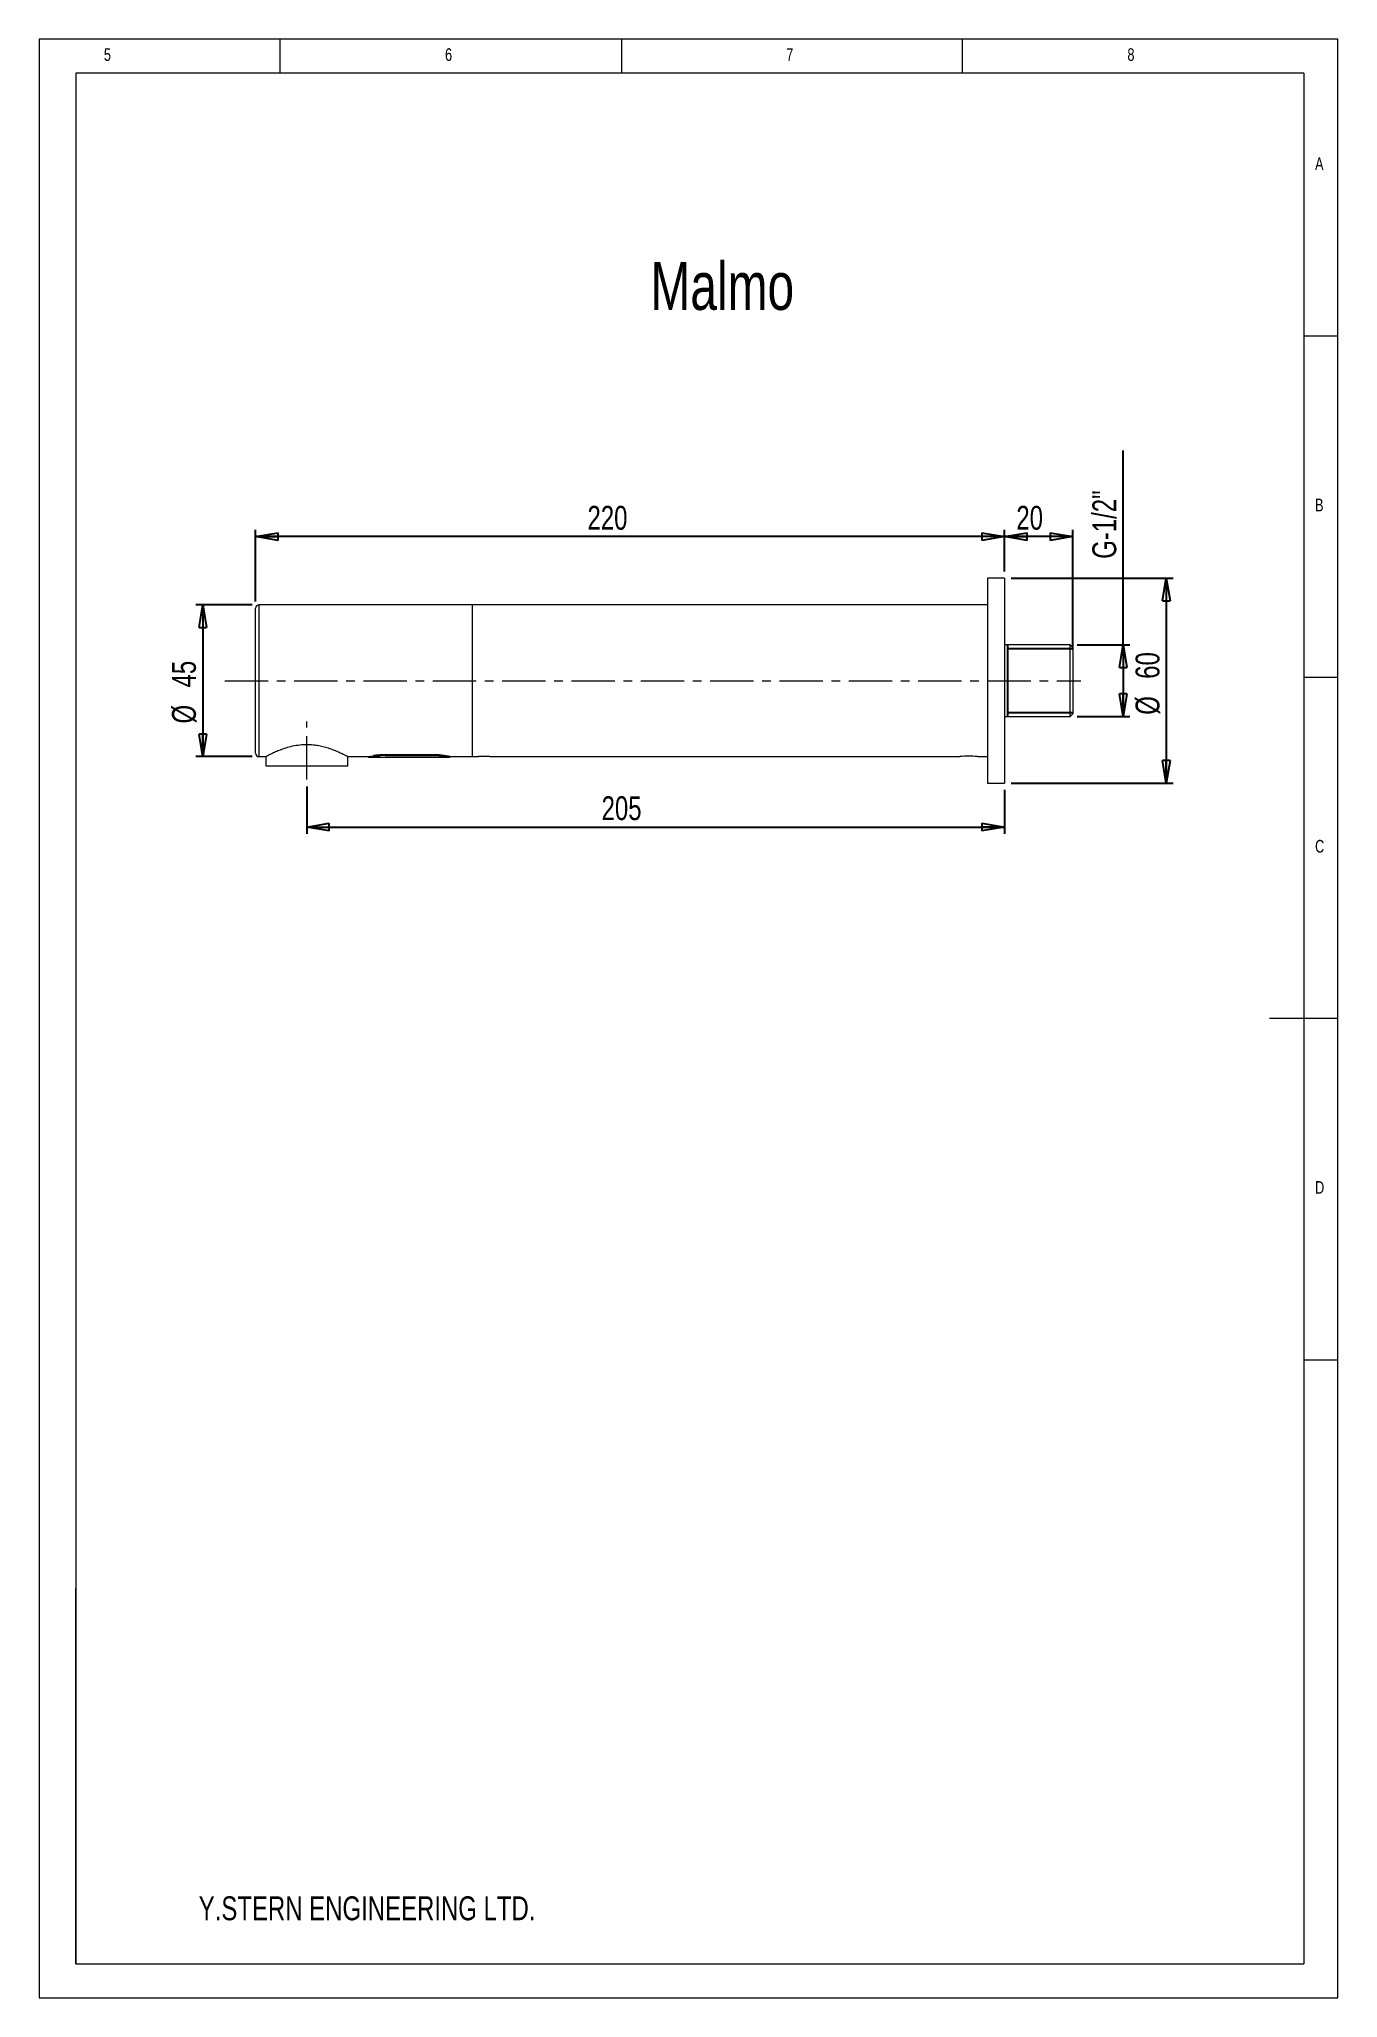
# Model space of a CAD drawing. Header units: millimetres. Extents: x 10 to 200, y 2 to 289.
import ezdxf

# ---------------------------------------------------------------- set-up
doc = ezdxf.new("R2010")
doc.units = ezdxf.units.MM
doc.linetypes.add('CENTERX2', pattern=[20.32, 12.7, -2.54, 2.54, -2.54])
doc.layers.add('LEVEL0', color=179, linetype='Continuous')
doc.styles.add('SLDTEXTSTYLE0', font='TXT', dxfattribs={"width": 0.75})
doc.dimstyles.new('SLDDIMSTYLE0', dxfattribs={"dimtxt": 3.5, "dimasz": 3.302, "dimexe": 0, "dimexo": 0.0625, "dimgap": 0.875, "dimtad": 1, "dimdec": 0, "dimlfac": 2, "dimrnd": 1e-09, "dimzin": 12, "dimdsep": 46, "dimtxsty": 'SLDTEXTSTYLE0', "dimblk1": 'CLOSED', "dimblk2": 'CLOSED', "dimsah": 1, "dimcen": 0.09, "dimadec": 0, "dimazin": 3, "dimtfac": 1, "dimtdec": 0, "dimtofl": 0, "dimtmove": 0, "dimatfit": 3, "dimldrblk": 'CLOSED', "dimfxl": 0, "dimfrac": 2, "dimtolj": 1, "dimtzin": 12, "dimarcsym": 0})
doc.dimstyles.new('SLDDIMSTYLE1', dxfattribs={"dimtxt": 3.5, "dimasz": 3.302, "dimexe": 0, "dimexo": 0.0625, "dimgap": 0.875, "dimtad": 1, "dimdec": 1, "dimlfac": 2, "dimrnd": 1e-09, "dimzin": 12, "dimdsep": 46, "dimtxsty": 'SLDTEXTSTYLE0', "dimblk1": 'CLOSED', "dimblk2": 'CLOSED', "dimsah": 1, "dimcen": 0.09, "dimadec": 0, "dimazin": 3, "dimtfac": 1, "dimtdec": 1, "dimtofl": 0, "dimtmove": 0, "dimatfit": 3, "dimldrblk": 'CLOSED', "dimfxl": 0, "dimfrac": 2, "dimtolj": 1, "dimtzin": 12, "dimarcsym": 0})

# ---------------------------------------------------------------- blocks, each defined once
blk = doc.blocks.new('_CLOSED')
at = {"color": 0, "linetype": 'ByBlock', "lineweight": -2}
for p, q in [((-1, 0.166667), (0, 0)), ((-1, 0.166667), (-1, -0.166667)), ((0, 0), (-1, -0.166667)), ((0, 0), (-1, 0))]:
    blk.add_line(p, q, dxfattribs=at)
blk = doc.blocks.new('_D')
at = {"layer": 'LEVEL0', "color": 7}
for p, q in [((152.39, 210.04), (176.11, 210.04)), ((175.11, 210.04), (175.11, 180.04)), ((152.39, 180.04), (176.11, 180.04))]:
    blk.add_line(p, q, dxfattribs=at)
at = {"layer": 'LEVEL0', "color": 7, "xscale": 3.302, "yscale": 3.302}
for p, rotation in [((175.11, 210.04), 90.0000000000004), ((175.11, 180.04), 270.0000000000004)]:
    blk.add_blockref('_CLOSED', p, dxfattribs=dict(at, rotation=rotation))
at = {"layer": 'LEVEL0', "color": 7, "char_height": 3.5, "attachment_point": 1, "rotation": 90, "style": 'SLDTEXTSTYLE0'}
for s, insert in [('60', (170.6, 195.32)), ('%%c', (170.6, 190.05))]:
    blk.add_mtext(s, dxfattribs=dict(at, insert=insert))
blk = doc.blocks.new('_D_1')
at = {"layer": 'LEVEL0', "color": 7}
for p, q in [((151.39, 211.04), (151.39, 217.15)), ((161.39, 216.15), (151.39, 216.15)), ((161.39, 199.54), (161.39, 217.15))]:
    blk.add_line(p, q, dxfattribs=at)
at = {"layer": 'LEVEL0', "color": 7, "xscale": 3.302, "yscale": 3.302, "rotation": 180.0000000000004}
blk.add_blockref('_CLOSED', (151.39, 216.15), dxfattribs=at)
at = {"layer": 'LEVEL0', "color": 7, "xscale": 3.302, "yscale": 3.302}
blk.add_blockref('_CLOSED', (161.39, 216.15), dxfattribs=at)
at = {"layer": 'LEVEL0', "color": 7, "insert": (153.13, 220.66), "char_height": 3.5, "attachment_point": 1, "style": 'SLDTEXTSTYLE0'}
blk.add_mtext('20', dxfattribs=at)
blk = doc.blocks.new('_D_2')
at = {"layer": 'LEVEL0', "color": 7}
for p, q in [((41.64, 206.66), (41.64, 217.15)), ((151.39, 216.15), (41.64, 216.15)), ((151.39, 211.04), (151.39, 217.15))]:
    blk.add_line(p, q, dxfattribs=at)
at = {"layer": 'LEVEL0', "color": 7, "xscale": 3.302, "yscale": 3.302, "rotation": 180.0000000000004}
blk.add_blockref('_CLOSED', (41.64, 216.15), dxfattribs=at)
at = {"layer": 'LEVEL0', "color": 7, "xscale": 3.302, "yscale": 3.302}
blk.add_blockref('_CLOSED', (151.39, 216.15), dxfattribs=at)
at = {"layer": 'LEVEL0', "color": 7, "insert": (90.28, 220.66), "char_height": 3.5, "attachment_point": 1, "style": 'SLDTEXTSTYLE0'}
blk.add_mtext('220', dxfattribs=at)
blk = doc.blocks.new('_D_3')
at = {"layer": 'LEVEL0', "color": 7}
for p, q in [((41.14, 206.16), (32.9, 206.16)), ((33.9, 206.16), (33.9, 183.91)), ((41.14, 183.91), (32.9, 183.91))]:
    blk.add_line(p, q, dxfattribs=at)
at = {"layer": 'LEVEL0', "color": 7, "xscale": 3.302, "yscale": 3.302}
for p, rotation in [((33.9, 206.16), 90.00000000000033), ((33.9, 183.91), 270.0000000000003)]:
    blk.add_blockref('_CLOSED', p, dxfattribs=dict(at, rotation=rotation))
at = {"layer": 'LEVEL0', "color": 7, "char_height": 3.5, "attachment_point": 1, "rotation": 90, "style": 'SLDTEXTSTYLE0'}
for s, insert in [('45', (29.39, 194.05)), ('%%c', (29.39, 188.77))]:
    blk.add_mtext(s, dxfattribs=dict(at, insert=insert))
blk = doc.blocks.new('_D_4')
at = {"layer": 'LEVEL0', "color": 7}
for p, q in [((49.14, 179.56), (49.14, 172.6)), ((151.39, 179.04), (151.39, 172.6)), ((49.14, 173.6), (151.39, 173.6))]:
    blk.add_line(p, q, dxfattribs=at)
at = {"layer": 'LEVEL0', "color": 7, "xscale": 3.302, "yscale": 3.302, "rotation": 180.0000000000004}
blk.add_blockref('_CLOSED', (49.14, 173.6), dxfattribs=at)
at = {"layer": 'LEVEL0', "color": 7, "xscale": 3.302, "yscale": 3.302}
blk.add_blockref('_CLOSED', (151.39, 173.6), dxfattribs=at)
at = {"layer": 'LEVEL0', "color": 7, "insert": (92.35, 178.11), "char_height": 3.5, "attachment_point": 1, "style": 'SLDTEXTSTYLE0'}
blk.add_mtext('205', dxfattribs=at)
blk = doc.blocks.new('_D_5')
at = {"layer": 'LEVEL0', "color": 7}
for p, q in [((168.78, 200.29), (168.78, 228.76)), ((162.02, 200.29), (169.78, 200.29)), ((168.78, 200.29), (168.78, 189.79)), ((162.02, 189.79), (169.78, 189.79))]:
    blk.add_line(p, q, dxfattribs=at)
at = {"layer": 'LEVEL0', "color": 7, "xscale": 3.302, "yscale": 3.302}
for p, rotation in [((168.78, 200.29), 90.00000000000038), ((168.78, 189.79), 270.0000000000004)]:
    blk.add_blockref('_CLOSED', p, dxfattribs=dict(at, rotation=rotation))
at = {"layer": 'LEVEL0', "color": 7, "insert": (164.27, 212.9), "char_height": 3.5, "attachment_point": 1, "rotation": 90, "style": 'SLDTEXTSTYLE0'}
blk.add_mtext('G-1/2"', dxfattribs=at)

msp = doc.modelspace()

# ---------------------------------------------------------------- linework, layer by layer
at = {"color": 7, "linetype": 'Continuous', "lineweight": 15}
for p, q in [((200.243, 289.043), (9.925, 289.043)), ((9.925, 289.043), (9.925, 2.043)), ((200.243, 2.043), (200.243, 289.043)), ((195.243, 284.043), (15.279, 284.043)), ((15.279, 284.043), (15.279, 7.043)), ((195.243, 284.043), (195.243, 7.043)), ((151.391, 210.04), (148.891, 210.04)), ((148.891, 210.04), (148.891, 180.04)), ((151.391, 210.04), (151.391, 180.04)), ((41.641, 184.415), (41.641, 205.665)), ((73.391, 206.165), (42.141, 206.165)), ((148.891, 206.165), (73.391, 206.165)), ((73.391, 206.165), (73.391, 183.915)), ((161.016, 200.29), (151.391, 200.29)), ((161.391, 199.915), (161.016, 200.29)), ((161.016, 199.249), (161.016, 200.29)), ((161.016, 189.79), (161.016, 199.249)), ((161.391, 199.915), (161.391, 198.948)), ((161.391, 198.948), (161.391, 190.165)), ((151.391, 189.79), (161.016, 189.79)), ((161.016, 189.79), (161.391, 190.165)), ((42.141, 183.915), (43.112, 183.915)), ((43.141, 183.915), (43.141, 182.565)), ((55.141, 182.565), (55.141, 183.942)), ((55.191, 183.915), (58.146, 183.915)), ((58.231, 183.84), (70.051, 183.84)), ((67.641, 184.199), (60.641, 184.199)), ((70.136, 183.915), (73.391, 183.915)), ((73.391, 183.915), (74.326, 183.915)), ((75.966, 183.915), (144.857, 183.915)), ((147.441, 183.915), (148.891, 183.915)), ((43.141, 182.565), (46.505, 182.565)), ((46.505, 182.565), (55.141, 182.565)), ((148.891, 180.04), (151.391, 180.04)), ((15.279, 7.043), (195.243, 7.043)), ((9.925, 2.043), (200.243, 2.043))]:
    msp.add_line(p, q, dxfattribs=at)
at = {"color": 7, "linetype": 'Continuous', "lineweight": 0}
for p, q in [((45.243, 284.043), (45.243, 289.043)), ((95.243, 289.043), (95.243, 284.043)), ((145.243, 284.043), (145.243, 289.043)), ((200.243, 245.543), (195.243, 245.543)), ((195.243, 195.543), (200.243, 195.543)), ((200.243, 145.543), (190.243, 145.543)), ((195.243, 95.543), (200.243, 95.543))]:
    msp.add_line(p, q, dxfattribs=at)
at = {"color": 8, "linetype": 'Continuous', "lineweight": 0}
for p, q in [((42.141, 206.165), (42.141, 183.915)), ((58.232, 183.881), (58.173, 183.87)), ((58.243, 183.84), (58.3, 183.851)), ((59.917, 184.154), (60.641, 184.174)), ((60.641, 184.111), (59.927, 184.09)), ((60.641, 184.174), (60.641, 184.199)), ((60.641, 184.174), (67.641, 184.174)), ((60.641, 184.076), (67.641, 184.076)), ((67.641, 184.199), (67.641, 184.174)), ((68.088, 184.166), (67.641, 184.174)), ((67.641, 184.111), (68.082, 184.103)), ((67.641, 184.076), (68.07, 184.068))]:
    msp.add_line(p, q, dxfattribs=at)
at = {"color": 7, "linetype": 'Continuous', "lineweight": 15}
for centre, radius, start, end in [((42.141, 205.665), 0.5, 90, 180), ((42.141, 184.415), 0.5, 180, 270), ((75.141, 172.807), 11.138, 85.75224, 94.1955), ((146.141, 172.831), 11.16, 83.31078, 96.60553)]:
    msp.add_arc(centre, radius, start, end, dxfattribs=at)
for points, knots in [([(43.112, 183.926), (43.108, 183.924), (43.094, 183.917), (43.231, 183.991), (43.493, 184.129), (43.89, 184.33), (44.413, 184.579), (45.072, 184.863), (45.874, 185.16), (46.808, 185.433), (47.812, 185.628), (48.844, 185.717), (49.799, 185.696), (50.695, 185.587), (51.517, 185.417), (52.301, 185.192), (53.056, 184.924), (53.754, 184.632), (54.359, 184.348), (54.823, 184.112), (55.132, 183.947), (55.171, 183.925), (55.191, 183.915)], [0, 0, 0, 0, 0.0247312, 0.0707567, 0.1180659, 0.1652793, 0.2136104, 0.2660351, 0.3197761, 0.3757799, 0.4337478, 0.4841506, 0.536493, 0.5805746, 0.6258019, 0.6727575, 0.720744, 0.7747452, 0.8302115, 0.8855717, 0.9429318, 1, 1, 1, 1]), ([(58.146, 183.915), (58.147, 183.91), (58.15, 183.9), (58.159, 183.885), (58.167, 183.875), (58.172, 183.87)], [0, 0, 0, 0, 0.24702054, 0.62715814, 1, 1, 1, 1]), ([(58.172, 183.87), (58.177, 183.866), (58.186, 183.857), (58.204, 183.848), (58.223, 183.842), (58.236, 183.841), (58.242, 183.841)], [0, 0, 0, 0, 0.2478996, 0.5002927, 0.7525569, 1, 1, 1, 1]), ([(60.641, 184.199), (60.367, 184.193), (59.818, 184.18), (59.221, 184.112), (58.99, 184.072), (58.936, 184.063)], [0, 0, 0, 0, 0.4350327, 0.8697966, 1, 1, 1, 1]), ([(70.111, 183.921), (70.12, 183.919), (70.155, 183.911), (69.938, 183.96), (69.48, 184.049), (68.793, 184.147), (68.14, 184.195), (67.749, 184.198), (67.641, 184.199)], [0, 0, 0, 0, 0.0662491, 0.2753543, 0.4860996, 0.7014594, 0.917469, 1, 1, 1, 1]), ([(70.04, 183.841), (70.046, 183.841), (70.059, 183.842), (70.078, 183.848), (70.096, 183.857), (70.106, 183.866), (70.11, 183.87)], [0, 0, 0, 0, 0.2473415, 0.4995988, 0.7520173, 1, 1, 1, 1]), ([(70.11, 183.87), (70.115, 183.875), (70.123, 183.885), (70.132, 183.9), (70.135, 183.91), (70.136, 183.915)], [0, 0, 0, 0, 0.372491, 0.7524624, 1, 1, 1, 1])]:
    msp.add_open_spline(points, degree=3, knots=knots, dxfattribs=at)
at = {"color": 8, "linetype": 'Continuous', "lineweight": 0}
for points, knots in [([(58.208, 183.929), (58.209, 183.922), (58.212, 183.903), (58.224, 183.889), (58.232, 183.881)], [0, 0, 0, 0, 0.3762551, 1, 1, 1, 1]), ([(58.937, 183.995), (58.922, 183.993), (58.743, 183.969), (58.442, 183.92), (58.302, 183.894), (58.232, 183.881)], [0, 0, 0, 0, 0.0418915, 0.5204806, 1, 1, 1, 1]), ([(58.232, 183.881), (58.243, 183.871), (58.263, 183.855), (58.289, 183.852), (58.3, 183.851)], [0, 0, 0, 0, 0.55995847, 1, 1, 1, 1]), ([(58.3, 183.851), (58.337, 183.858), (58.416, 183.873), (58.633, 183.911), (58.843, 183.943), (58.969, 183.961), (58.983, 183.963)], [0, 0, 0, 0, 0.2884595, 0.6237875, 0.9581754, 1, 1, 1, 1]), ([(58.914, 184.062), (58.997, 184.072), (59.152, 184.091), (59.411, 184.118), (59.663, 184.139), (59.837, 184.149), (59.917, 184.154)], [0, 0, 0, 0, 0.282368, 0.5297044, 0.7859351, 1, 1, 1, 1]), ([(58.914, 184.062), (58.916, 184.048), (58.92, 184.023), (58.932, 184.004), (58.937, 183.995)], [0, 0, 0, 0, 0.5599953, 1, 1, 1, 1]), ([(59.927, 184.09), (59.745, 184.077), (59.38, 184.052), (59.085, 184.014), (58.937, 183.995)], [0, 0, 0, 0, 0.5002401, 1, 1, 1, 1]), ([(58.937, 183.995), (58.945, 183.986), (58.959, 183.969), (58.976, 183.965), (58.983, 183.963)], [0, 0, 0, 0, 0.560033, 1, 1, 1, 1]), ([(58.983, 183.963), (59.216, 183.992), (59.513, 184.029), (59.869, 184.051), (59.946, 184.056)], [0, 0, 0, 0, 0.7853684, 1, 1, 1, 1]), ([(59.917, 184.154), (59.918, 184.141), (59.92, 184.118), (59.925, 184.099), (59.927, 184.09)], [0, 0, 0, 0, 0.5600029, 1, 1, 1, 1]), ([(59.927, 184.09), (59.93, 184.081), (59.936, 184.065), (59.943, 184.059), (59.946, 184.056)], [0, 0, 0, 0, 0.5599822, 1, 1, 1, 1]), ([(60.641, 184.076), (60.483, 184.074), (60.247, 184.072), (60.02, 184.06), (59.946, 184.056)], [0, 0, 0, 0, 0.6701273, 1, 1, 1, 1]), ([(60.641, 184.111), (60.641, 184.12), (60.641, 184.139), (60.641, 184.163), (60.641, 184.174)], [0, 0, 0, 0, 0.4999962, 1, 1, 1, 1]), ([(60.641, 184.076), (60.641, 184.079), (60.641, 184.086), (60.641, 184.102), (60.641, 184.111)], [0, 0, 0, 0, 0.499995, 1, 1, 1, 1]), ([(67.641, 184.174), (67.641, 184.163), (67.641, 184.139), (67.641, 184.12), (67.641, 184.111)], [0, 0, 0, 0, 0.5000038, 1, 1, 1, 1]), ([(67.641, 184.111), (67.641, 184.102), (67.641, 184.086), (67.641, 184.079), (67.641, 184.076)], [0, 0, 0, 0, 0.500005, 1, 1, 1, 1]), ([(68.07, 184.068), (68.073, 184.072), (68.077, 184.079), (68.081, 184.095), (68.082, 184.103)], [0, 0, 0, 0, 0.5600012, 1, 1, 1, 1]), ([(68.07, 184.068), (68.083, 184.068), (68.25, 184.062), (68.565, 184.043), (68.979, 184.003), (69.376, 183.954), (69.577, 183.921), (69.687, 183.904)], [0, 0, 0, 0, 0.0193282, 0.2515081, 0.4848645, 0.7188937, 1, 1, 1, 1]), ([(68.082, 184.103), (68.084, 184.114), (68.087, 184.133), (68.088, 184.156), (68.088, 184.167)], [0, 0, 0, 0, 0.5599905, 1, 1, 1, 1]), ([(68.082, 184.103), (68.322, 184.09), (68.802, 184.064), (69.373, 183.993), (69.632, 183.953), (69.746, 183.935)], [0, 0, 0, 0, 0.3582624, 0.7185125, 1, 1, 1, 1]), ([(68.088, 184.166), (68.174, 184.163), (68.347, 184.156), (68.613, 184.139), (68.879, 184.116), (69.154, 184.088), (69.406, 184.057), (69.617, 184.028), (69.725, 184.011), (69.772, 184.003)], [0, 0, 0, 0, 0.1241511, 0.2519399, 0.4017647, 0.545971, 0.719454, 0.8767893, 1, 1, 1, 1]), ([(69.687, 183.904), (69.699, 183.906), (69.721, 183.91), (69.738, 183.927), (69.746, 183.935)], [0, 0, 0, 0, 0.55998138, 1, 1, 1, 1]), ([(69.687, 183.904), (69.748, 183.893), (69.883, 183.87), (70.007, 183.846), (70.055, 183.837), (70.025, 183.843), (69.991, 183.849), (69.988, 183.85)], [0, 0, 0, 0, 0.2064707, 0.4647552, 0.7229767, 0.981083, 1, 1, 1, 1]), ([(69.746, 183.935), (69.754, 183.946), (69.766, 183.963), (69.769, 183.985), (69.77, 183.992)], [0, 0, 0, 0, 0.6629506, 1, 1, 1, 1]), ([(69.746, 183.935), (69.845, 183.918), (70.044, 183.884), (70.133, 183.866), (70.11, 183.87), (70.109, 183.87)], [0, 0, 0, 0, 0.4955493, 0.9910273, 1, 1, 1, 1])]:
    msp.add_open_spline(points, degree=3, knots=knots, dxfattribs=at)
at = {"layer": 'LEVEL0'}
for p, q in [((161.391, 199.697), (151.891, 199.697)), ((151.891, 190.382), (161.391, 190.382)), ((151.891, 189.79), (151.891, 189.854)), ((76.129, 183.916), (76.115, 183.917))]:
    msp.add_line(p, q, dxfattribs=at)
at = {"layer": 'LEVEL0', "color": 7, "linetype": 'CENTERX2', "lineweight": 0, "ltscale": 0.5}
for p, q in [((37.126, 195.04), (162.586, 195.04)), ((49.141, 180.565), (49.141, 189.065))]:
    msp.add_line(p, q, dxfattribs=at)
at = {"layer": 'LEVEL0', "color": 179, "linetype": 'Continuous', "lineweight": 15}
msp.add_line((15.272, 62.043), (15.272, 7.043), dxfattribs=at)
at = {"layer": 'LEVEL0', "flags": 128}
msp.add_lwpolyline([(151.891, 189.854), (151.891, 190.047), (151.891, 190.362), (151.891, 190.792), (151.891, 191.327), (151.891, 191.954), (151.891, 192.656), (151.891, 193.417), (151.891, 194.218), (151.891, 195.04), (151.891, 195.861), (151.891, 196.662), (151.891, 197.423), (151.891, 198.126), (151.891, 198.752), (151.891, 199.287), (151.891, 199.717), (151.891, 200.033), (151.891, 200.225), (151.891, 200.29)], dxfattribs=at)

# ---------------------------------------------------------------- texts
at = {"color": 7, "linetype": 'Continuous', "lineweight": 0, "char_height": 1.852, "attachment_point": 1, "style": 'SLDTEXTSTYLE0'}
for s, insert in [('5', (19.41, 287.711)), ('6', (69.41, 287.711)), ('7', (119.41, 287.711)), ('8', (169.41, 287.711)), ('A', (196.91, 271.711)), ('B', (196.91, 221.711)), ('C', (196.91, 171.711)), ('D', (196.91, 121.711))]:
    msp.add_mtext(s, dxfattribs=dict(at, insert=insert))
at = {"layer": 'LEVEL0', "color": 7, "attachment_point": 3, "style": 'SLDTEXTSTYLE0'}
for s, insert, char_height in [('Malmo', (120.565, 256.375), 7), ('Y.STERN ENGINEERING LTD.', (82.655, 16.912), 3.5)]:
    msp.add_mtext(s, dxfattribs=dict(at, insert=insert, char_height=char_height))

# ---------------------------------------------------------------- dimensions: what is measured, and where the dimension line sits
at = {"layer": 'LEVEL0', "color": 7}
for base, p1, p2, text, dimstyle, picture, middle in [((168.782, 189.79), (161.016, 200.29), (161.016, 189.79), 'G-1/2"', 'SLDDIMSTYLE1', '_D_5', (168.782, 220.039)), ((175.108, 180.04), (151.391, 210.04), (151.391, 180.04), '%%c<>', 'SLDDIMSTYLE0', '_D', (175.108, 195.269)), ((33.903050063, 183.914639474), (42.141042301, 206.164639474), (42.141042301, 183.914639474), '%%c<>', 'SLDDIMSTYLE0', '_D_3', (33.903050063, 193.995507295))]:
    dim = msp.add_linear_dim(base=base, p1=p1, p2=p2, angle=90, text=text, dimstyle=dimstyle, dxfattribs=at)
    dim.commit()
    dim.dimension.update_dxf_attribs({"geometry": picture, "text_midpoint": middle, "dimtype": 160})
for base, p1, p2, picture, middle in [((41.641042301, 216.1511542), (151.391042301, 210.039639474), (41.641042301, 205.664639474), '_D_2', (94.158345261, 216.1511542)), ((151.391, 216.151), (161.391, 198.54), (151.391, 210.04), '_D_1', (155.716, 216.151)), ((151.391042301, 173.597260012), (49.141042301, 180.564639474), (151.391042301, 180.039639474), '_D_4', (96.230515614, 173.597260012))]:
    dim = msp.add_linear_dim(base=base, p1=p1, p2=p2, dimstyle='SLDDIMSTYLE0', dxfattribs=at)
    dim.commit()
    dim.dimension.update_dxf_attribs({"geometry": picture, "text_midpoint": middle, "dimtype": 160})

doc.saveas('drawing.dxf')
